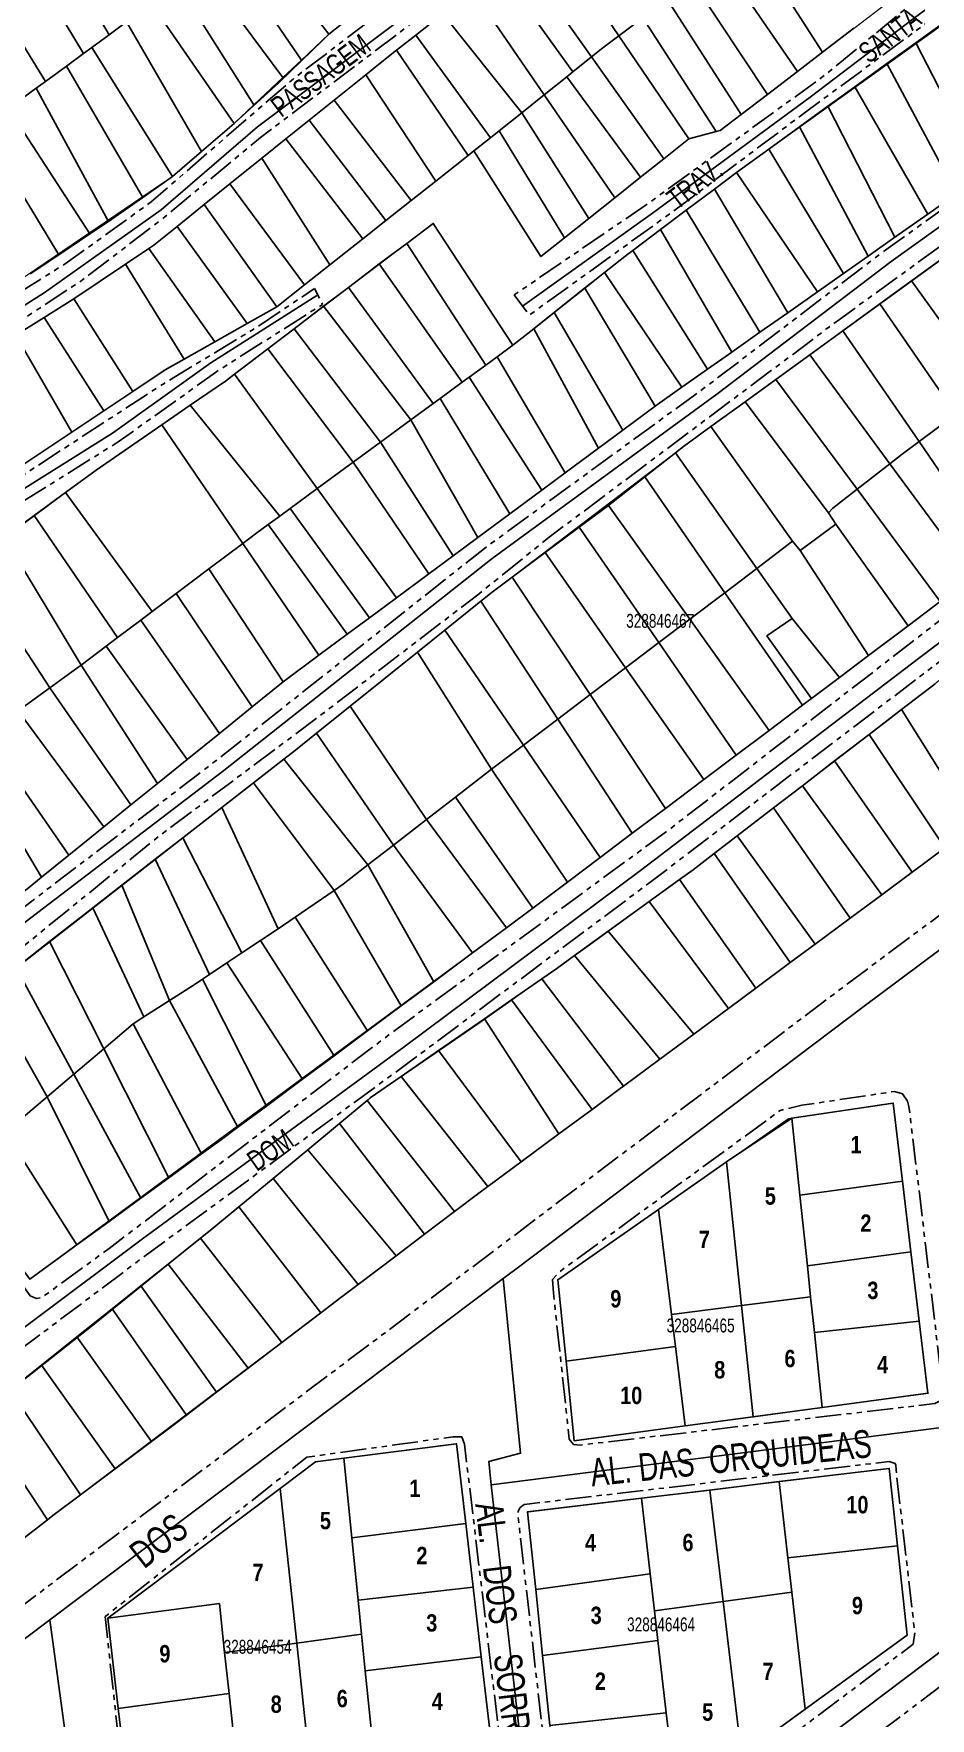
# Model space of a CAD drawing. Extents: x 204381 to 207261, y 4847713 to 4851061.
# Drawn here: x 206663.2 to 206792.2, y 4848224.3 to 4848467 of the extents above; entities that cross this region are included whole.
import ezdxf
from ezdxf.enums import TextEntityAlignment as Align

# ---------------------------------------------------------------- set-up
doc = ezdxf.new("R2010")
doc.units = 0
doc.header["$LTSCALE"] = 1.5
doc.header["$MEASUREMENT"] = 0
doc.linetypes.add('PHANTOMX2', pattern=[5, 2.5, -0.5, 0.5, -0.5, 0.5, -0.5])
for name, color, linetype in [('CD-MALHA-LOTES', 40, 'CONTINUOUS'), ('CD_TXT_QUADRA', 7, 'CONTINUOUS'), ('RU-QUADRAS', 210, 'CONTINUOUS'), ('SV-EIXO-RUA-N-PAV', 6, 'CONTINUOUS'), ('SV-RUA-NAO-PAV-S-GUIA-C-GUIA', 7, 'PHANTOMX2'), ('SV-TXT-RUA-N-PAV-S-GUIA-C-GUIA', 7, 'CONTINUOUS'), ('Th_NmrPort', 7, 'CONTINUOUS')]:
    doc.layers.add(name, color=color, linetype=linetype)
doc.styles.add('3288-46-2D_TXT$0$ARIAL', font='ARIAL.TTF')
doc.styles.add('ARIAL', font='ARIAL.TTF')
doc.styles.get("Standard").update_dxf_attribs({"font": 'swisscbo.ttf'})

msp = doc.modelspace()

# ---------------------------------------------------------------- linework, layer by layer
at = {"layer": 'CD-MALHA-LOTES'}
for points in [[(206663.23, 4848485.21), (206674.02, 4848466.8)], [(206659.36, 4848482.37), (206670.36, 4848464.12)], [(206705.68, 4848466.9), (206694.4, 4848481.57)], [(206737.2, 4848481.73), (206747.43, 4848466.66)], [(206776.75, 4848464.29), (206766.2, 4848480.66)], [(206653.73, 4848478.25), (206664.85, 4848460.08)], [(206690.9, 4848479.04), (206701.72, 4848463.17)], [(206732.98, 4848478.47), (206743.49, 4848463.64)], [(206687.33, 4848476.46), (206699.04, 4848460.64)], [(206730.2, 4848476.27), (206740.79, 4848461.47)], [(206762.08, 4848477.59), (206773.13, 4848461.53)], [(206694.86, 4848456.7), (206683.97, 4848474.03)], [(206726.36, 4848473.24), (206736.67, 4848458.18)], [(206768.82, 4848458.23), (206758.01, 4848474.55)], [(206680.11, 4848471.25), (206692.02, 4848454.01)], [(206710.46, 4848470.69), (206705.68, 4848466.9)], [(206754.43, 4848471.88), (206765.01, 4848455.33)], [(206674.02, 4848466.8), (206676.55, 4848468.66)], [(206676.55, 4848468.66), (206687.32, 4848449.98)], [(206718.18, 4848466.77), (206722.05, 4848469.83)], [(206722.05, 4848469.83), (206733.42, 4848455.58)], [(206747.43, 4848466.66), (206750.88, 4848469.23)], [(206761.43, 4848452.87), (206750.88, 4848469.23)], [(206790.15, 4848465.66), (206793.81, 4848468.31)], [(206671.54, 4848464.98), (206674.02, 4848466.8)], [(206705.68, 4848466.9), (206701.72, 4848463.17)], [(206715.4, 4848464.57), (206718.18, 4848466.77)], [(206718.18, 4848466.77), (206728.92, 4848451.98)], [(206747.43, 4848466.66), (206745.12, 4848464.94), (206743.49, 4848463.64)], [(206747.43, 4848466.66), (206757.51, 4848451.83)], [(206781.26, 4848467.74), (206776.75, 4848464.29)], [(206786.01, 4848462.66), (206790.15, 4848465.66)], [(206790.15, 4848465.66), (206799.92, 4848446.72)], [(206667.88, 4848462.3), (206670.36, 4848464.12)], [(206670.36, 4848464.12), (206671.54, 4848464.98)], [(206671.54, 4848464.98), (206683.13, 4848446.39)], [(206701.72, 4848463.17), (206699.04, 4848460.64)], [(206715.4, 4848464.57), (206712.57, 4848462.34), (206710.97, 4848461.05)], [(206715.4, 4848464.57), (206725.7, 4848449.42)], [(206740.79, 4848461.47), (206743.49, 4848463.64)], [(206743.49, 4848463.64), (206753.9, 4848448.95)], [(206776.75, 4848464.29), (206773.13, 4848461.53)], [(206664.85, 4848460.08), (206667.88, 4848462.3)], [(206667.88, 4848462.3), (206678.87, 4848443.39)], [(206706.44, 4848457.41), (206710.97, 4848461.05)], [(206721.04, 4848445.73), (206710.97, 4848461.05)], [(206736.67, 4848458.18), (206739.9, 4848460.77)], [(206739.9, 4848460.77), (206740.79, 4848461.47)], [(206739.9, 4848460.77), (206750.55, 4848446.29)], [(206773.13, 4848461.53), (206768.82, 4848458.23)], [(206781.39, 4848459.31), (206786.01, 4848462.66)], [(206786.01, 4848462.66), (206796.03, 4848443.89)], [(206659.54, 4848456.19), (206663.54, 4848459.12)], [(206663.54, 4848459.12), (206664.85, 4848460.08)], [(206663.54, 4848459.12), (206673.96, 4848439.92)], [(206699.04, 4848460.64), (206694.86, 4848456.7)], [(206777.52, 4848456.51), (206781.39, 4848459.31)], [(206781.39, 4848459.31), (206791.88, 4848440.97)], [(206659.54, 4848456.19), (206671.24, 4848438.11)], [(206694.86, 4848456.7), (206692.02, 4848454.01)], [(206702.85, 4848454.52), (206706.44, 4848457.41)], [(206717.5, 4848442.92), (206706.44, 4848457.41)], [(206733.42, 4848455.58), (206736.67, 4848458.18)], [(206736.67, 4848458.18), (206746.83, 4848443.34)], [(206768.82, 4848458.23), (206765.01, 4848455.33)], [(206773.41, 4848453.54), (206777.52, 4848456.51)], [(206777.52, 4848456.51), (206787.14, 4848437.63)], [(206692.02, 4848454.01), (206687.32, 4848449.98)], [(206699.48, 4848451.81), (206702.85, 4848454.52)], [(206702.85, 4848454.52), (206713.87, 4848440.05)], [(206730.17, 4848452.98), (206733.42, 4848455.58)], [(206733.42, 4848455.58), (206743.08, 4848440.36)], [(206761.43, 4848452.87), (206761.99, 4848453.02), (206765.01, 4848455.33)], [(206768.99, 4848450.33), (206773.41, 4848453.54)], [(206773.41, 4848453.54), (206783.29, 4848434.92)], [(206655.7, 4848453.38), (206666.77, 4848435.12)], [(206696.01, 4848449.02), (206699.48, 4848451.81)], [(206710.55, 4848437.42), (206699.48, 4848451.81)], [(206726.55, 4848450.09), (206728.92, 4848451.98)], [(206728.92, 4848451.98), (206730.17, 4848452.98)], [(206730.17, 4848452.98), (206739.58, 4848437.57)], [(206757.51, 4848451.83), (206753.9, 4848448.95)], [(206761.43, 4848452.87), (206757.51, 4848451.83)], [(206687.32, 4848449.98), (206683.13, 4848446.39)], [(206691.42, 4848445.33), (206696.01, 4848449.02)], [(206696.01, 4848449.02), (206705.8, 4848433.65)], [(206725.7, 4848449.42), (206721.04, 4848445.73)], [(206726.55, 4848450.09), (206725.7, 4848449.42)], [(206726.55, 4848450.09), (206736.2, 4848434.88), (206739.58, 4848437.57)], [(206753.9, 4848448.95), (206750.55, 4848446.29)], [(206764.35, 4848446.97), (206768.99, 4848450.33)], [(206768.99, 4848450.33), (206779.75, 4848432.42)], [(206683.13, 4848446.39), (206678.87, 4848443.39)], [(206750.55, 4848446.29), (206746.83, 4848443.34)], [(206761.16, 4848444.57), (206764.35, 4848446.97)], [(206764.35, 4848446.97), (206775.99, 4848429.77)], [(206687.71, 4848442.34), (206691.42, 4848445.33)], [(206702.16, 4848430.77), (206691.42, 4848445.33)], [(206721.04, 4848445.73), (206717.5, 4848442.92)], [(206757.1, 4848441.52), (206761.16, 4848444.57)], [(206761.16, 4848444.57), (206771.73, 4848426.77)], [(206796.03, 4848443.89), (206791.88, 4848440.97)], [(206678.87, 4848443.39), (206673.96, 4848439.92)], [(206683.81, 4848439.2), (206687.71, 4848442.34)], [(206687.71, 4848442.34), (206698.17, 4848427.61)], [(206717.5, 4848442.92), (206713.87, 4848440.05)], [(206746.83, 4848443.34), (206743.08, 4848440.36)], [(206753.41, 4848438.74), (206757.1, 4848441.52)], [(206757.1, 4848441.52), (206767.71, 4848423.94)], [(206673.96, 4848439.92), (206671.24, 4848438.11)], [(206679.74, 4848436.02), (206680.44, 4848436.49), (206683.81, 4848439.2)], [(206693.92, 4848425.2), (206683.81, 4848439.2)], [(206713.87, 4848440.05), (206710.55, 4848437.42)], [(206732.17, 4848422.1), (206720.69, 4848439.64), (206716.87, 4848436.76)], [(206743.08, 4848440.36), (206739.58, 4848437.57)], [(206791.88, 4848440.97), (206787.14, 4848437.63)], [(206671.24, 4848438.11), (206666.77, 4848435.12)], [(206710.55, 4848437.42), (206705.8, 4848433.65)], [(206712.92, 4848433.79), (206716.87, 4848436.76)], [(206716.87, 4848436.76), (206728.24, 4848419.21)], [(206749.42, 4848435.74), (206753.41, 4848438.74)], [(206753.41, 4848438.74), (206763.67, 4848421.1)], [(206787.14, 4848437.63), (206783.29, 4848434.92)], [(206666.77, 4848435.12), (206662.68, 4848432.39)], [(206676.39, 4848433.77), (206679.74, 4848436.02)], [(206679.74, 4848436.02), (206689.26, 4848422.57)], [(206749.42, 4848435.74), (206748.51, 4848435.05), (206745.35, 4848432.54)], [(206749.42, 4848435.74), (206760.15, 4848418.62)], [(206783.29, 4848434.92), (206779.75, 4848432.42)], [(206789.56, 4848431.36), (206793.71, 4848434.38)], [(206668.94, 4848428.76), (206676.39, 4848433.77)], [(206676.39, 4848433.77), (206684.82, 4848420.05)], [(206705.8, 4848433.65), (206702.16, 4848430.77)], [(206708.47, 4848430.41), (206711.37, 4848432.62), (206712.92, 4848433.79)], [(206724.86, 4848416.74), (206712.92, 4848433.79)], [(206742.52, 4848430.3), (206745.35, 4848432.54)], [(206745.35, 4848432.54), (206756.48, 4848416.03)], [(206779.75, 4848432.42), (206775.99, 4848429.77)], [(206702.16, 4848430.77), (206698.17, 4848427.61)], [(206704.9, 4848427.69), (206708.47, 4848430.41)], [(206708.47, 4848430.41), (206720.69, 4848413.67)], [(206738.1, 4848426.79), (206742.52, 4848430.3)], [(206742.52, 4848430.3), (206752.63, 4848413.32)], [(206775.99, 4848429.77), (206771.73, 4848426.77)], [(206784.98, 4848428.03), (206789.56, 4848431.36)], [(206789.56, 4848431.36), (206800.79, 4848415.75)], [(206664.69, 4848426.09), (206668.94, 4848428.76)], [(206677.43, 4848415.4), (206668.94, 4848428.76)], [(206698.17, 4848427.61), (206693.92, 4848425.2)], [(206700.66, 4848424.45), (206704.9, 4848427.69)], [(206704.9, 4848427.69), (206717.46, 4848411.31)], [(206735.15, 4848424.46), (206738.1, 4848426.79)], [(206738.1, 4848426.79), (206747.97, 4848409.86)], [(206771.73, 4848426.77), (206767.71, 4848423.94)], [(206779.67, 4848424.17), (206784.98, 4848428.03)], [(206784.98, 4848428.03), (206795.94, 4848412.15)], [(206660.6, 4848423.51), (206664.69, 4848426.09)], [(206664.69, 4848426.09), (206673.25, 4848412.61)], [(206693.92, 4848425.2), (206689.26, 4848422.57)], [(206696.88, 4848421.57), (206700.66, 4848424.45)], [(206700.66, 4848424.45), (206713.09, 4848408.1)], [(206732.17, 4848422.1), (206735.15, 4848424.46)], [(206735.15, 4848424.46), (206744.48, 4848407.27)], [(206660.6, 4848423.51), (206668.68, 4848409.57)], [(206689.26, 4848422.57), (206684.82, 4848420.05)], [(206732.17, 4848422.1), (206729.9, 4848420.43)], [(206767.71, 4848423.94), (206763.67, 4848421.1)], [(206774.91, 4848420.7), (206779.67, 4848424.17)], [(206779.67, 4848424.17), (206790.63, 4848408.19)], [(206684.82, 4848420.05), (206682.11, 4848418.52), (206677.43, 4848415.4)], [(206692.07, 4848417.9), (206696.88, 4848421.57)], [(206696.88, 4848421.57), (206709.16, 4848405.21)], [(206729.9, 4848420.43), (206728.24, 4848419.21)], [(206729.9, 4848420.43), (206739.66, 4848403.7)], [(206763.67, 4848421.1), (206760.15, 4848418.62)], [(206770.02, 4848417.15), (206774.91, 4848420.7)], [(206774.91, 4848420.7), (206786.43, 4848405.01)], [(206692.07, 4848417.9), (206690.78, 4848416.92), (206685.71, 4848413.43)], [(206692.07, 4848417.9), (206704, 4848401.43)], [(206725.85, 4848417.46), (206724.86, 4848416.74)], [(206728.24, 4848419.21), (206725.85, 4848417.46)], [(206736.32, 4848401.22), (206725.85, 4848417.46)], [(206760.15, 4848418.62), (206756.48, 4848416.03)], [(206765.58, 4848413.92), (206770.02, 4848417.15)], [(206770.02, 4848417.15), (206781.72, 4848401.32)], [(206677.43, 4848415.4), (206673.25, 4848412.61)], [(206724.86, 4848416.74), (206721.68, 4848414.4)], [(206756.48, 4848416.03), (206752.63, 4848413.32)], [(206673.25, 4848412.61), (206668.68, 4848409.57)], [(206681.63, 4848410.62), (206685.71, 4848413.43)], [(206685.71, 4848413.43), (206698.59, 4848397.46)], [(206720.69, 4848413.67), (206717.46, 4848411.31)], [(206721.68, 4848414.4), (206720.69, 4848413.67)], [(206721.68, 4848414.4), (206731.73, 4848397.81)], [(206752.63, 4848413.32), (206747.97, 4848409.86)], [(206760.67, 4848410.35), (206765.58, 4848413.92)], [(206777.6, 4848397.95), (206765.58, 4848413.92)], [(206667.74, 4848400.86), (206672.15, 4848404.1), (206681.63, 4848410.62)], [(206681.63, 4848410.62), (206693.27, 4848393.52)], [(206717.46, 4848411.31), (206713.09, 4848408.1)], [(206717.46, 4848411.31), (206727.13, 4848394.39)], [(206747.97, 4848409.86), (206744.48, 4848407.27)], [(206755.58, 4848406.58), (206756.71, 4848407.47), (206760.67, 4848410.35)], [(206760.67, 4848410.35), (206772.43, 4848393.83)], [(206795.94, 4848412.15), (206790.63, 4848408.19)], [(206668.68, 4848409.57), (206659.87, 4848403.7)], [(206713.09, 4848408.1), (206709.16, 4848405.21)], [(206713.09, 4848408.1), (206723.54, 4848391.73)], [(206790.63, 4848408.19), (206788.18, 4848406.38), (206786.43, 4848405.01)], [(206790.63, 4848408.19), (206802.09, 4848391.47)], [(206709.16, 4848405.21), (206704, 4848401.43)], [(206709.16, 4848405.21), (206720.05, 4848389.14)], [(206744.48, 4848407.27), (206739.66, 4848403.7)], [(206751.14, 4848403.1), (206755.58, 4848406.58)], [(206767.29, 4848389.93), (206755.58, 4848406.58)], [(206786.43, 4848405.01), (206781.72, 4848401.32)], [(206786.43, 4848405.01), (206798.41, 4848388.7)], [(206739.66, 4848403.7), (206736.32, 4848401.22)], [(206745.92, 4848399.01), (206751.14, 4848403.1)], [(206751.14, 4848403.1), (206762.65, 4848386.42)], [(206663.24, 4848397.54), (206667.74, 4848400.86)], [(206667.74, 4848400.86), (206680.23, 4848383.72)], [(206704, 4848401.43), (206700.08, 4848398.56)], [(206704, 4848401.43), (206715.41, 4848385.69)], [(206736.32, 4848401.22), (206731.73, 4848397.81)], [(206781.72, 4848401.32), (206778.23, 4848398.59), (206777.6, 4848397.95)], [(206781.72, 4848401.32), (206793.68, 4848385.14)], [(206700.08, 4848398.56), (206698.59, 4848397.46)], [(206700.08, 4848398.56), (206711.5, 4848382.8)], [(206731.73, 4848397.81), (206727.13, 4848394.39)], [(206741.71, 4848395.86), (206745.92, 4848399.01)], [(206745.92, 4848399.01), (206757.62, 4848382.61)], [(206777.6, 4848397.95), (206778.67, 4848396.3)], [(206658.98, 4848394.4), (206663.24, 4848397.54)], [(206663.24, 4848397.54), (206675.22, 4848379.95)], [(206696.91, 4848396.23), (206695.31, 4848395.05), (206693.27, 4848393.52)], [(206698.59, 4848397.46), (206696.91, 4848396.23)], [(206696.91, 4848396.23), (206708.32, 4848380.43)], [(206736.82, 4848392.21), (206741.71, 4848395.86)], [(206741.71, 4848395.86), (206753.16, 4848379.23)], [(206778.67, 4848396.3), (206773.5, 4848392.51)], [(206778.67, 4848396.3), (206789.04, 4848381.64)], [(206658.98, 4848394.4), (206669.98, 4848376.01)], [(206693.27, 4848393.52), (206688.39, 4848389.85)], [(206693.27, 4848393.52), (206704.24, 4848377.41)], [(206727.13, 4848394.39), (206723.54, 4848391.73)], [(206772.43, 4848393.83), (206767.29, 4848389.93)], [(206773.5, 4848392.51), (206772.43, 4848393.83)], [(206653.81, 4848390.59), (206665.51, 4848372.72)], [(206723.54, 4848391.73), (206720.05, 4848389.14)], [(206732.06, 4848388.65), (206736.82, 4848392.21)], [(206736.82, 4848392.21), (206748.39, 4848375.62)], [(206773.5, 4848392.51), (206783.37, 4848377.37)], [(206688.39, 4848389.85), (206683.66, 4848386.3)], [(206688.39, 4848389.85), (206699.08, 4848373.58)], [(206720.05, 4848389.14), (206715.41, 4848385.69)], [(206732.06, 4848388.65), (206729.15, 4848386.48), (206727.55, 4848385.19)], [(206732.06, 4848388.65), (206743.27, 4848371.74)], [(206767.29, 4848389.93), (206762.65, 4848386.42)], [(206772.37, 4848382.69), (206767.29, 4848389.93)], [(206680.23, 4848383.72), (206683.66, 4848386.3)], [(206683.66, 4848386.3), (206694.64, 4848369.98)], [(206715.41, 4848385.69), (206711.5, 4848382.8)], [(206762.65, 4848386.42), (206757.62, 4848382.61)], [(206762.65, 4848386.42), (206773.84, 4848370.2)], [(206680.23, 4848383.72), (206678.57, 4848382.47)], [(206722.35, 4848381.01), (206727.55, 4848385.19)], [(206727.55, 4848385.19), (206738.62, 4848368.21)], [(206793.68, 4848385.14), (206789.04, 4848381.64)], [(206678.57, 4848382.47), (206675.22, 4848379.95)], [(206678.57, 4848382.47), (206689.91, 4848366.16)], [(206711.5, 4848382.8), (206708.32, 4848380.43)], [(206718.42, 4848377.86), (206722.35, 4848381.01)], [(206722.35, 4848381.01), (206733.66, 4848364.45)], [(206757.62, 4848382.61), (206753.16, 4848379.23)], [(206757.62, 4848382.61), (206769.04, 4848366.58)], [(206775.17, 4848371.2), (206768.73, 4848380.21), (206772.37, 4848382.69)], [(206772.37, 4848382.69), (206779.17, 4848374.22)], [(206789.04, 4848381.64), (206783.37, 4848377.37)], [(206673.6, 4848378.74), (206669.98, 4848376.01)], [(206675.22, 4848379.95), (206673.6, 4848378.74)], [(206673.6, 4848378.74), (206685.28, 4848362.41)], [(206708.32, 4848380.43), (206704.24, 4848377.41)], [(206753.16, 4848379.23), (206748.39, 4848375.62)], [(206753.16, 4848379.23), (206764.31, 4848363.02)], [(206669.98, 4848376.01), (206668.66, 4848375.02), (206665.51, 4848372.72)], [(206669.98, 4848376.01), (206681.01, 4848358.95)], [(206704.24, 4848377.41), (206699.08, 4848373.58)], [(206708.75, 4848370.08), (206718.42, 4848377.86)], [(206718.42, 4848377.86), (206729.08, 4848360.98)], [(206783.37, 4848377.37), (206779.17, 4848374.22)], [(206699.08, 4848373.58), (206694.64, 4848369.98)], [(206748.39, 4848375.62), (206743.27, 4848371.74)], [(206748.39, 4848375.62), (206759.63, 4848359.49)], [(206779.17, 4848374.22), (206775.17, 4848371.2)], [(206665.51, 4848372.72), (206660.94, 4848369.39)], [(206665.51, 4848372.72), (206677.15, 4848355.84)], [(206743.27, 4848371.74), (206738.62, 4848368.21)], [(206743.27, 4848371.74), (206754.13, 4848355.35)], [(206775.17, 4848371.2), (206773.84, 4848370.2)], [(206788.11, 4848369.6), (206792.94, 4848373.31)], [(206660.94, 4848369.39), (206673.28, 4848352.7)], [(206694.64, 4848369.98), (206689.91, 4848366.16)], [(206703.9, 4848366.19), (206708.75, 4848370.08)], [(206708.75, 4848370.08), (206719.72, 4848353.74)], [(206773.84, 4848370.2), (206769.04, 4848366.58)], [(206783.46, 4848366.02), (206788.11, 4848369.6)], [(206788.11, 4848369.6), (206798.58, 4848352.89)], [(206689.91, 4848366.16), (206685.28, 4848362.41)], [(206699.17, 4848362.43), (206700.85, 4848363.74), (206703.9, 4848366.19)], [(206703.9, 4848366.19), (206714.97, 4848350.06)], [(206738.62, 4848368.21), (206733.66, 4848364.45)], [(206738.62, 4848368.21), (206749.35, 4848351.76)], [(206769.04, 4848366.58), (206764.31, 4848363.02)], [(206653.34, 4848363.84), (206664.31, 4848345.45)], [(206656.23, 4848365.95), (206668.25, 4848348.63)], [(206733.66, 4848364.45), (206729.08, 4848360.98)], [(206733.66, 4848364.45), (206744.72, 4848348.27)], [(206778.47, 4848362.18), (206783.46, 4848366.02)], [(206783.46, 4848366.02), (206794.34, 4848349.69)], [(206685.28, 4848362.41), (206681.01, 4848358.95)], [(206694.79, 4848359.03), (206699.17, 4848362.43)], [(206699.17, 4848362.43), (206711.28, 4848347.2)], [(206764.31, 4848363.02), (206759.63, 4848359.49)], [(206773.84, 4848358.62), (206778.47, 4848362.18)], [(206778.47, 4848362.18), (206789.65, 4848346.16)], [(206681.01, 4848358.95), (206677.15, 4848355.84)], [(206690.23, 4848355.48), (206694.79, 4848359.03)], [(206694.79, 4848359.03), (206706.42, 4848343.54)], [(206729.08, 4848360.98), (206723.88, 4848356.96)], [(206729.08, 4848360.98), (206740.03, 4848344.73)], [(206759.63, 4848359.49), (206754.13, 4848355.35)], [(206723.88, 4848356.96), (206719.72, 4848353.74)], [(206723.88, 4848356.96), (206735.02, 4848340.96)], [(206769.68, 4848355.42), (206773.84, 4848358.62)], [(206773.84, 4848358.62), (206785.27, 4848342.92)], [(206677.15, 4848355.84), (206673.28, 4848352.7)], [(206684.64, 4848351.13), (206690.23, 4848355.48)], [(206690.23, 4848355.48), (206698.36, 4848338.01)], [(206754.13, 4848355.35), (206749.35, 4848351.76)], [(206764.43, 4848351.38), (206769.68, 4848355.42)], [(206769.68, 4848355.42), (206780.73, 4848339.55)], [(206673.28, 4848352.7), (206668.25, 4848348.63)], [(206719.72, 4848353.74), (206714.97, 4848350.06)], [(206719.72, 4848353.74), (206731.22, 4848338.14)], [(206749.35, 4848351.76), (206744.72, 4848348.27)], [(206680.65, 4848348.03), (206684.64, 4848351.13)], [(206684.64, 4848351.13), (206693.15, 4848334.53)], [(206714.97, 4848350.06), (206711.28, 4848347.2)], [(206714.97, 4848350.06), (206726.35, 4848334.52)], [(206761.11, 4848348.83), (206764.43, 4848351.38)], [(206764.43, 4848351.38), (206775.67, 4848335.8)], [(206789.65, 4848346.16), (206791.1, 4848347.23), (206794.34, 4848349.69)], [(206668.25, 4848348.63), (206664.31, 4848345.45)], [(206675.87, 4848344.31), (206680.65, 4848348.03)], [(206680.65, 4848348.03), (206688.47, 4848331.42)], [(206711.28, 4848347.2), (206707.7, 4848344.42), (206706.42, 4848343.54)], [(206711.28, 4848347.2), (206720.78, 4848330.38)], [(206744.72, 4848348.27), (206740.03, 4848344.73)], [(206761.11, 4848348.83), (206758.1, 4848346.51), (206756.16, 4848345.11)], [(206761.11, 4848348.83), (206772.08, 4848333.13)], [(206664.31, 4848345.45), (206662.3, 4848343.82), (206660.28, 4848342.32)], [(206671.66, 4848341.04), (206675.87, 4848344.31)], [(206682.7, 4848327.66), (206675.87, 4848344.31)], [(206740.03, 4848344.73), (206735.02, 4848340.96)], [(206751.79, 4848341.94), (206756.16, 4848345.11)], [(206756.16, 4848345.11), (206767.14, 4848329.47)], [(206789.65, 4848346.16), (206785.27, 4848342.92)], [(206706.42, 4848343.54), (206700.79, 4848339.68)], [(206706.42, 4848343.54), (206716.08, 4848326.89)], [(206745.88, 4848337.65), (206751.79, 4848341.94)], [(206751.79, 4848341.94), (206763.18, 4848326.54)], [(206785.27, 4848342.92), (206780.73, 4848339.55)], [(206665.46, 4848336.16), (206671.66, 4848341.04)], [(206671.66, 4848341.04), (206679.04, 4848325.3)], [(206700.79, 4848339.68), (206698.36, 4848338.01)], [(206700.79, 4848339.68), (206711.23, 4848323.29)], [(206735.02, 4848340.96), (206731.22, 4848338.14)], [(206780.73, 4848339.55), (206775.67, 4848335.8)], [(206698.36, 4848338.01), (206695.81, 4848336.31)], [(206731.22, 4848338.14), (206726.35, 4848334.52)], [(206741.04, 4848334.15), (206745.88, 4848337.65)], [(206745.88, 4848337.65), (206758.2, 4848322.84)], [(206660.63, 4848332.37), (206665.46, 4848336.16)], [(206665.46, 4848336.16), (206673.26, 4848320.7)], [(206693.15, 4848334.53), (206690.96, 4848333.08)], [(206695.81, 4848336.31), (206693.15, 4848334.53)], [(206695.81, 4848336.31), (206706.41, 4848319.71)], [(206726.35, 4848334.52), (206720.78, 4848330.38)], [(206775.67, 4848335.8), (206772.08, 4848333.13)], [(206660.63, 4848332.37), (206668.94, 4848317.04)], [(206690.96, 4848333.08), (206688.47, 4848331.42)], [(206690.96, 4848333.08), (206701.88, 4848316.35)], [(206741.04, 4848334.15), (206738.47, 4848332.28), (206736.34, 4848330.8)], [(206741.04, 4848334.15), (206753.33, 4848319.23)], [(206772.08, 4848333.13), (206767.14, 4848329.47)], [(206682.7, 4848327.66), (206686.55, 4848330.14), (206687.46, 4848330.74)], [(206688.47, 4848331.42), (206687.46, 4848330.74)], [(206687.46, 4848330.74), (206696.67, 4848312.47)], [(206720.78, 4848330.38), (206716.08, 4848326.89)], [(206731.96, 4848327.75), (206736.34, 4848330.8)], [(206736.34, 4848330.8), (206748.1, 4848315.35)], [(206656.48, 4848329.1), (206665.11, 4848313.78)], [(206682.7, 4848327.66), (206679.04, 4848325.3)], [(206692.55, 4848309.41), (206682.7, 4848327.66)], [(206728.06, 4848325.05), (206731.96, 4848327.75)], [(206731.96, 4848327.75), (206743.55, 4848311.98)], [(206767.14, 4848329.47), (206763.18, 4848326.54)], [(206679.04, 4848325.3), (206677.51, 4848324.31)], [(206716.08, 4848326.89), (206711.23, 4848323.29)], [(206721.46, 4848320.46), (206728.06, 4848325.05)], [(206728.06, 4848325.05), (206738.77, 4848308.45)], [(206763.18, 4848326.54), (206758.2, 4848322.84)], [(206677.51, 4848324.31), (206673.26, 4848320.7)], [(206677.51, 4848324.31), (206687.33, 4848305.57)], [(206711.23, 4848323.29), (206706.41, 4848319.71)], [(206758.2, 4848322.84), (206753.33, 4848319.23)], [(206673.26, 4848320.7), (206668.94, 4848317.04)], [(206673.26, 4848320.7), (206682.63, 4848302.14)], [(206716.08, 4848316.72), (206721.46, 4848320.46)], [(206721.46, 4848320.46), (206733.36, 4848304.43)], [(206706.41, 4848319.71), (206701.88, 4848316.35)], [(206753.33, 4848319.23), (206748.1, 4848315.35)], [(206668.94, 4848317.04), (206665.11, 4848313.78)], [(206668.94, 4848317.04), (206678.6, 4848299.2)], [(206701.88, 4848316.35), (206696.67, 4848312.47)], [(206716.08, 4848316.72), (206711.63, 4848313.63), (206711.19, 4848313.26)], [(206716.08, 4848316.72), (206728.53, 4848300.86)], [(206743.55, 4848311.98), (206747.59, 4848314.98), (206748.1, 4848315.35)], [(206665.11, 4848313.78), (206659.12, 4848308.7)], [(206665.11, 4848313.78), (206674.01, 4848295.85)], [(206707.21, 4848309.96), (206711.19, 4848313.26)], [(206711.19, 4848313.26), (206723.77, 4848297.28)], [(206696.67, 4848312.47), (206692.55, 4848309.41)], [(206743.55, 4848311.98), (206738.77, 4848308.45)], [(206659.12, 4848308.7), (206669.4, 4848292.49)], [(206687.33, 4848305.57), (206690.19, 4848307.66), (206692.55, 4848309.41)], [(206702.65, 4848306.18), (206707.21, 4848309.96)], [(206707.21, 4848309.96), (206719.42, 4848293.99)], [(206738.77, 4848308.45), (206733.36, 4848304.43)], [(206687.33, 4848305.57), (206682.63, 4848302.14)], [(206697.62, 4848302.01), (206702.65, 4848306.18)], [(206702.65, 4848306.18), (206715.33, 4848290.89)], [(206733.36, 4848304.43), (206728.53, 4848300.86)], [(206669.4, 4848292.49), (206662.62, 4848287.54), (206651.24, 4848302.73)], [(206682.63, 4848302.14), (206678.6, 4848299.2)], [(206692.7, 4848297.94), (206697.62, 4848302.01)], [(206697.62, 4848302.01), (206709.86, 4848286.75)], [(206723.77, 4848297.28), (206727.24, 4848299.9), (206728.53, 4848300.86)], [(206678.6, 4848299.2), (206674.01, 4848295.85)], [(206674.01, 4848295.85), (206669.4, 4848292.49)], [(206692.7, 4848297.94), (206688.59, 4848294.53), (206687.19, 4848293.41)], [(206692.7, 4848297.94), (206704.5, 4848282.68)], [(206723.77, 4848297.28), (206719.42, 4848293.99)], [(206682.53, 4848289.69), (206687.19, 4848293.41)], [(206687.19, 4848293.41), (206698.89, 4848278.4)], [(206719.42, 4848293.99), (206715.33, 4848290.89)], [(206715.33, 4848290.89), (206709.86, 4848286.75)], [(206678.61, 4848286.56), (206682.53, 4848289.69)], [(206682.53, 4848289.69), (206694.06, 4848274.72)], [(206674.47, 4848283.25), (206678.61, 4848286.56)], [(206678.61, 4848286.56), (206689.5, 4848271.24)], [(206709.86, 4848286.75), (206707.4, 4848284.89), (206704.5, 4848282.68)], [(206669.4, 4848279.2), (206674.47, 4848283.25)], [(206674.47, 4848283.25), (206685.16, 4848267.93)], [(206704.5, 4848282.68), (206698.89, 4848278.4)], [(206664.29, 4848275.13), (206669.4, 4848279.2)], [(206669.4, 4848279.2), (206680.15, 4848264.14)], [(206698.89, 4848278.4), (206694.06, 4848274.72)], [(206659.79, 4848271.53), (206664.29, 4848275.13)], [(206664.29, 4848275.13), (206674.88, 4848260.18)], [(206694.06, 4848274.72), (206689.5, 4848271.24)], [(206659.79, 4848271.53), (206669.91, 4848256.46)], [(206689.5, 4848271.24), (206685.16, 4848267.93)], [(206655.2, 4848267.86), (206665.15, 4848252.86)], [(206685.16, 4848267.93), (206682.17, 4848265.65), (206680.15, 4848264.14)], [(206680.15, 4848264.14), (206674.88, 4848260.18)], [(206674.88, 4848260.18), (206669.91, 4848256.46)], [(206669.91, 4848256.46), (206665.93, 4848253.47), (206665.15, 4848252.86)], [(206665.15, 4848252.86), (206661.51, 4848250.02)]]:
    msp.add_lwpolyline(points, dxfattribs=at)
at = {"layer": 'CD-MALHA-LOTES', "linetype": 'Continuous'}
for points in [[(206786.91, 4848312.9), (206772.32, 4848310.71)], [(206788.26, 4848301.62), (206786.91, 4848312.9)], [(206762.91, 4848304.41), (206772.32, 4848310.71)], [(206772.32, 4848310.71), (206773.48, 4848299.64)], [(206762.91, 4848304.41), (206753.11, 4848297.57)], [(206765.07, 4848283.72), (206762.91, 4848304.41)], [(206773.48, 4848299.64), (206788.26, 4848301.62)], [(206789.47, 4848291.44), (206788.26, 4848301.62)], [(206773.48, 4848299.64), (206774.55, 4848289.43)], [(206753.11, 4848297.57), (206738.62, 4848287.44)], [(206753.11, 4848297.57), (206754.99, 4848282.44)], [(206774.55, 4848289.43), (206789.47, 4848291.44)], [(206790.66, 4848281.49), (206789.47, 4848291.44)], [(206774.55, 4848289.43), (206775.02, 4848284.98)], [(206738.62, 4848287.44), (206739.82, 4848275.71)], [(206754.99, 4848282.44), (206765.07, 4848283.72)], [(206775.02, 4848284.98), (206765.07, 4848283.72)], [(206765.07, 4848283.72), (206766.74, 4848267.7)], [(206775.02, 4848284.98), (206775.56, 4848279.86)], [(206755.56, 4848277.81), (206754.99, 4848282.44)], [(206790.66, 4848281.49), (206775.56, 4848279.86)], [(206791.9, 4848271.08), (206790.66, 4848281.49)], [(206775.56, 4848279.86), (206776.69, 4848269.04)], [(206755.56, 4848277.81), (206739.82, 4848275.71)], [(206756.98, 4848266.39), (206755.56, 4848277.81)], [(206739.82, 4848275.71), (206741, 4848264.25)], [(206766.74, 4848267.7), (206776.69, 4848269.04)], [(206776.69, 4848269.04), (206791.9, 4848271.08)], [(206766.74, 4848267.7), (206756.98, 4848266.39)], [(206741, 4848264.25), (206756.98, 4848266.39)], [(206707.84, 4848261.74), (206703.76, 4848261.22)], [(206724.03, 4848263.81), (206707.84, 4848261.74)], [(206707.84, 4848261.74), (206708.99, 4848250.26)], [(206725.37, 4848252.33), (206724.03, 4848263.81)], [(206703.76, 4848261.22), (206698.67, 4848257.38)], [(206786.34, 4848260.26), (206770.49, 4848258.35)], [(206787.53, 4848249.09), (206786.34, 4848260.26)], [(206698.67, 4848257.38), (206673.83, 4848238.66)], [(206698.67, 4848257.38), (206701.05, 4848235.1)], [(206750.67, 4848255.96), (206760.49, 4848257.14)], [(206770.49, 4848258.35), (206760.49, 4848257.14)], [(206760.49, 4848257.14), (206762.42, 4848241.07)], [(206770.49, 4848258.35), (206771.75, 4848247.39)], [(206750.67, 4848255.96), (206734.28, 4848253.98)], [(206751.92, 4848245.07), (206750.67, 4848255.96)], [(206725.37, 4848252.33), (206708.99, 4848250.26)], [(206726.44, 4848243.13), (206725.37, 4848252.33)], [(206734.28, 4848253.98), (206735.44, 4848242.83)], [(206708.99, 4848250.26), (206709.89, 4848241.25)], [(206771.75, 4848247.39), (206787.53, 4848249.09)], [(206772.31, 4848242.41), (206771.75, 4848247.39)], [(206787.53, 4848249.09), (206788.91, 4848236.22)], [(206735.44, 4848242.83), (206751.92, 4848245.07)], [(206752.54, 4848239.72), (206751.92, 4848245.07)], [(206709.89, 4848241.25), (206726.44, 4848243.13)], [(206727.6, 4848233.13), (206726.44, 4848243.13)], [(206735.44, 4848242.83), (206736.43, 4848233.32)], [(206772.31, 4848242.41), (206762.42, 4848241.07)], [(206774.24, 4848225.56), (206772.31, 4848242.41)], [(206689.9, 4848240.81), (206673.83, 4848238.66)], [(206690.66, 4848233.71), (206689.9, 4848240.81)], [(206710.38, 4848236.36), (206709.89, 4848241.25)], [(206762.42, 4848241.07), (206752.54, 4848239.72)], [(206765.08, 4848218.91), (206762.42, 4848241.07)], [(206673.83, 4848238.66), (206675.35, 4848225.68)], [(206752.54, 4848239.72), (206753.04, 4848235.44)], [(206690.66, 4848233.71), (206701.05, 4848235.1)], [(206701.05, 4848235.1), (206710.38, 4848236.36)], [(206701.05, 4848235.1), (206702.79, 4848218.76)], [(206710.38, 4848236.36), (206710.91, 4848231.08)], [(206753.04, 4848235.44), (206736.43, 4848233.32)], [(206754.24, 4848225.05), (206753.04, 4848235.44)], [(206788.91, 4848236.22), (206774.24, 4848225.56)], [(206691.29, 4848227.82), (206690.66, 4848233.71)], [(206727.6, 4848233.13), (206710.91, 4848231.08)], [(206728.88, 4848222.13), (206727.6, 4848233.13)], [(206736.43, 4848233.32), (206737.49, 4848223.21)], [(206710.91, 4848231.08), (206712.02, 4848219.95)], [(206691.29, 4848227.82), (206675.35, 4848225.68)], [(206692.39, 4848217.42), (206691.29, 4848227.82)], [(206675.35, 4848225.68), (206676.56, 4848215.38)], [(206765.08, 4848218.91), (206774.24, 4848225.56)], [(206737.49, 4848223.21), (206754.24, 4848225.05)], [(206755.64, 4848212.88), (206754.24, 4848225.05)]]:
    msp.add_lwpolyline(points, dxfattribs=at)
at = {"layer": 'RU-QUADRAS', "color": 6, "linetype": 'Continuous', "const_width": 0.18}
for points in [[(206604.62, 4848441.76, -0.014634), (206748.97, 4848545.28), (206769.23, 4848516.86), (206705.68, 4848466.9, -0.023894), (206683.13, 4848446.39), (206654.45, 4848426.89), (206624.57, 4848408.8), (206614.14, 4848428.2)], [(206433.06, 4848228.59), (206442.51, 4848235.74), (206514.09, 4848287.12), (206552.11, 4848315.56), (206595.46, 4848347.14), (206672.15, 4848404.1), (206690.78, 4848416.92), (206720.69, 4848439.64), (206732.17, 4848422.1, -0.012529), (206764.35, 4848446.97), (206821.41, 4848487.93, 0.008875), (206860.86, 4848517.5), (206872.74, 4848500.22, -0.009868), (206752.63, 4848413.32), (206699.08, 4848373.58), (206662.3, 4848343.82), (206634.2, 4848322.9, 0.005913), (206569.19, 4848270.85), (206548.74, 4848255.14, -0.011457), (206491.27, 4848213.88), (206455.34, 4848191.61), (206434.14, 4848222.92)], [(206628.65, 4848403.41), (206668.94, 4848428.76), (206680.44, 4848436.49, -0.007527), (206775.4, 4848511.33), (206796.42, 4848479.3), (206761.99, 4848453.02), (206757.51, 4848451.83), (206736.2, 4848434.88), (206726.55, 4848450.09), (206698.17, 4848427.61), (206682.11, 4848418.52), (206638.24, 4848389.29)], [(206640.89, 4848316.55), (206646.43, 4848321.21), (206700.85, 4848363.74), (206729.15, 4848386.48), (206756.71, 4848407.47), (206821.71, 4848454.64, 0.022357), (206877.47, 4848493.63), (206898.47, 4848463.31), (206839.09, 4848420.38), (206804.67, 4848393.41), (206735.02, 4848340.96), (206662.62, 4848287.54)], [(206484.95, 4848144.72, 0.02766), (206516.6, 4848165.71), (206559.35, 4848198.57), (206601.58, 4848228.7, -0.018771), (206639.21, 4848256.98, -0.033624), (206651.61, 4848264.99, 0.009078), (206711.63, 4848313.63, 0.009992), (206758.1, 4848346.51, 0.005579), (206842, 4848411.9), (206904.5, 4848454.94), (206915.88, 4848438.91), (206896.77, 4848424.33), (206895.31, 4848425.35, 0.003667), (206791.1, 4848347.23), (206727.24, 4848299.9), (206665.93, 4848253.47), (206588, 4848193.51), (206496.47, 4848124.02)]]:
    msp.add_lwpolyline(points, format="xyb", close=True, dxfattribs=at)
for points in [[(206738.62, 4848287.44), (206771.81, 4848310.63), (206786.91, 4848312.9), (206791.9, 4848271.08), (206741, 4848264.25)], [(206673.83, 4848238.66), (206703.76, 4848261.22), (206724.03, 4848263.81), (206728.88, 4848222.13), (206676.56, 4848215.38)], [(206734.28, 4848253.98), (206786.34, 4848260.26), (206788.91, 4848236.22), (206756.99, 4848213.03), (206738.76, 4848211.04)]]:
    msp.add_lwpolyline(points, close=True, dxfattribs=at)
at = {"layer": 'SV-EIXO-RUA-N-PAV', "flags": 128}
for points in [[(206624.97, 4848406.19), (206644.67, 4848416.96), (206664.67, 4848429.64), (206681.5, 4848441.6), (206695.41, 4848453.55), (206716.15, 4848469.16), (206729.56, 4848480.14), (206741.27, 4848489.17), (206752.98, 4848498.93), (206766.4, 4848509.17), (206774.88, 4848516.19), (206774.94, 4848516.25), (206792.14, 4848528.32), (206805.56, 4848538.32), (206812.39, 4848543.2), (206821.41, 4848550.28), (206835.88, 4848560.85)], [(206624.97, 4848406.19), (206644.67, 4848416.96), (206664.67, 4848429.64), (206681.5, 4848441.6), (206695.41, 4848453.55), (206716.15, 4848469.16), (206729.56, 4848480.14), (206741.27, 4848489.17), (206752.98, 4848498.93), (206766.4, 4848509.17), (206774.88, 4848516.19), (206774.94, 4848516.25), (206792.14, 4848528.32), (206805.56, 4848538.32), (206812.39, 4848543.2), (206821.41, 4848550.28), (206835.88, 4848560.85)], [(206733.54, 4848427.73), (206752.26, 4848441.09), (206774.94, 4848457.83), (206789.99, 4848469.27), (206801.97, 4848478.13), (206804.61, 4848480.08), (206821.99, 4848491.95), (206831.52, 4848498.31), (206842.37, 4848505.75)], [(206733.54, 4848427.73), (206752.26, 4848441.09), (206774.94, 4848457.83), (206789.99, 4848469.27), (206801.97, 4848478.13), (206804.61, 4848480.08), (206821.99, 4848491.95), (206831.52, 4848498.31), (206842.37, 4848505.75)], [(206446.56, 4848179.13), (206466.45, 4848193.8), (206494.3, 4848212.04), (206522.63, 4848232.35), (206535.9, 4848241.26), (206551.42, 4848253.43), (206566.96, 4848264.6), (206603.69, 4848293.85), (206631.52, 4848316.12), (206635.98, 4848319.46), (206656.44, 4848334.78), (206690.56, 4848360.81), (206729.15, 4848391.36), (206761.54, 4848415.02), (206786.61, 4848434.14), (206819.65, 4848457.81), (206844.87, 4848474.85), (206854.69, 4848481.77)], [(206446.56, 4848179.13), (206466.45, 4848193.8), (206494.3, 4848212.04), (206522.63, 4848232.35), (206535.9, 4848241.26), (206551.42, 4848253.43), (206566.96, 4848264.6), (206603.69, 4848293.85), (206631.52, 4848316.12), (206635.98, 4848319.46), (206656.44, 4848334.78), (206690.56, 4848360.81), (206729.15, 4848391.36), (206761.54, 4848415.02), (206786.61, 4848434.14), (206819.65, 4848457.81), (206844.87, 4848474.85), (206854.69, 4848481.77)], [(206466.63, 4848138.67), (206477.24, 4848145.35), (206482.51, 4848148.24), (206503.44, 4848162.07), (206519.02, 4848174.39), (206538.94, 4848188.83), (206556.8, 4848201.89), (206582.77, 4848221.49), (206612.97, 4848243.47), (206643.72, 4848266.99), (206663.12, 4848281.55), (206678.84, 4848293.34), (206716.5, 4848320.98), (206750.55, 4848346.42), (206790.54, 4848376.96), (206824.98, 4848402.95), (206858.98, 4848427.16), (206899.58, 4848457.37), (206904.73, 4848461.49)], [(206466.63, 4848138.67), (206477.24, 4848145.35), (206482.51, 4848148.24), (206503.44, 4848162.07), (206519.02, 4848174.39), (206538.94, 4848188.83), (206556.8, 4848201.89), (206582.77, 4848221.49), (206612.97, 4848243.47), (206643.72, 4848266.99), (206663.12, 4848281.55), (206678.84, 4848293.34), (206716.5, 4848320.98), (206750.55, 4848346.42), (206790.54, 4848376.96), (206824.98, 4848402.95), (206858.98, 4848427.16), (206899.58, 4848457.37), (206904.73, 4848461.49)], [(206482.95, 4848103.63), (206502.67, 4848115.26), (206531.98, 4848136.03), (206537.17, 4848140.23), (206557.26, 4848156.48), (206600.3, 4848189.22), (206608.2, 4848195.23), (206661.99, 4848235.8), (206665.5, 4848238.44), (206730.76, 4848287.61), (206732.57, 4848288.97), (206782.73, 4848326.87), (206793.5, 4848334.9), (206859.36, 4848384.03), (206881.07, 4848400.23), (206901.77, 4848416.17), (206921.27, 4848431.18), (206922.29, 4848431.96), (206955.48, 4848457.42)], [(206482.95, 4848103.63), (206502.67, 4848115.26), (206531.98, 4848136.03), (206537.17, 4848140.23), (206557.26, 4848156.48), (206600.3, 4848189.22), (206608.2, 4848195.23), (206661.99, 4848235.8), (206665.5, 4848238.44), (206730.76, 4848287.61), (206732.57, 4848288.97), (206782.73, 4848326.87), (206793.5, 4848334.9), (206859.36, 4848384.03), (206881.07, 4848400.23), (206901.77, 4848416.17), (206921.27, 4848431.18), (206922.29, 4848431.96), (206955.48, 4848457.42)], [(206421.83, 4848221.01), (206427.97, 4848228.5), (206435.12, 4848235.46), (206449.21, 4848246.18), (206471.88, 4848262.26), (206508.72, 4848289.23), (206542.76, 4848314.33), (206550.5, 4848320.09), (206564.37, 4848330.42), (206592.68, 4848350.84), (206598.33, 4848355.11), (206614.84, 4848367.56), (206634.81, 4848382.15), (206637.82, 4848384.31), (206647.13, 4848390.98), (206656.93, 4848398.42), (206674.5, 4848409.41), (206688.69, 4848419.55), (206703.93, 4848429.23)], [(206421.83, 4848221.01), (206427.97, 4848228.5), (206435.12, 4848235.46), (206449.21, 4848246.18), (206471.88, 4848262.26), (206508.72, 4848289.23), (206542.76, 4848314.33), (206550.5, 4848320.09), (206564.37, 4848330.42), (206592.68, 4848350.84), (206598.33, 4848355.11), (206614.84, 4848367.56), (206634.81, 4848382.15), (206637.82, 4848384.31), (206647.13, 4848390.98), (206656.93, 4848398.42), (206674.5, 4848409.41), (206688.69, 4848419.55), (206703.93, 4848429.23)], [(206543.42, 4848060.09), (206553.28, 4848053.85), (206564.39, 4848060.74), (206604.64, 4848091.13), (206670.08, 4848140.53), (206734.54, 4848189.2), (206797.75, 4848236.92), (206861.14, 4848284.77), (206926.65, 4848334.23), (206955.48, 4848355.99)], [(206543.42, 4848060.09), (206553.28, 4848053.85), (206564.39, 4848060.74), (206604.64, 4848091.13), (206670.08, 4848140.53), (206734.54, 4848189.2), (206797.75, 4848236.92), (206861.14, 4848284.77), (206926.65, 4848334.23), (206955.48, 4848355.99)], [(206730.76, 4848287.61), (206733.26, 4848262.43), (206728.67, 4848261.23), (206729.05, 4848257.89), (206733.65, 4848217.62), (206733.74, 4848216.83), (206732.18, 4848212.81), (206734.54, 4848189.2)], [(206730.76, 4848287.61), (206733.26, 4848262.43), (206728.67, 4848261.23), (206729.05, 4848257.89), (206733.65, 4848217.62), (206733.74, 4848216.83), (206732.18, 4848212.81), (206734.54, 4848189.2)], [(206729.05, 4848257.89), (206798.44, 4848266.75), (206798.55, 4848266.77)], [(206729.05, 4848257.89), (206798.44, 4848266.75), (206798.55, 4848266.77)], [(206665.5, 4848238.44), (206669.1, 4848211.91), (206665.39, 4848210.51), (206665.6, 4848208.4), (206669.61, 4848169.18), (206669.8, 4848167.35), (206667.04, 4848162.4), (206670.08, 4848140.53)], [(206665.5, 4848238.44), (206669.1, 4848211.91), (206665.39, 4848210.51), (206665.6, 4848208.4), (206669.61, 4848169.18), (206669.8, 4848167.35), (206667.04, 4848162.4), (206670.08, 4848140.53)]]:
    msp.add_lwpolyline(points, dxfattribs=at)
at = {"layer": 'SV-RUA-NAO-PAV-S-GUIA-C-GUIA', "flags": 128}
for points in [[(206447.86, 4848189.92), (206450.86, 4848188.53), (206454.95, 4848189), (206493.28, 4848213.54), (206521.57, 4848233.83), (206534.69, 4848243.15), (206550.35, 4848255.03), (206565.87, 4848266.05), (206602.55, 4848295.27), (206630.4, 4848317.56), (206655.34, 4848336.23), (206689.45, 4848362.24), (206728.05, 4848392.8), (206760.46, 4848416.48), (206785.53, 4848435.6), (206818.59, 4848459.29), (206843.3, 4848477.1), (206853.12, 4848483.89), (206856.46, 4848479.56), (206838.01, 4848467.93), (206817.46, 4848453.85), (206804.31, 4848444.03), (206779.16, 4848425.81), (206737.39, 4848394.43), (206727.09, 4848386.12), (206703.83, 4848368.28), (206681.35, 4848351.46), (206657.97, 4848332.47), (206639.86, 4848318.68), (206639.32, 4848317.82), (206639.57, 4848317.12), (206662.68, 4848285.14), (206663.59, 4848284.72), (206664.42, 4848284.94), (206674.05, 4848291.96), (206714.73, 4848323.06), (206754.51, 4848352.19), (206796.06, 4848384.31), (206841.32, 4848418.41), (206877.57, 4848444.46), (206896.57, 4848458.41), (206899.93, 4848462.33), (206899.88, 4848464.74), (206884.89, 4848486.56), (206860.44, 4848521.95), (206852.46, 4848533.46), (206835.22, 4848558.37), (206801.7, 4848533.31), (206778.27, 4848515.78), (206802.66, 4848481.1), (206829.27, 4848498.5), (206841.81, 4848506.76), (206843.06, 4848504.52), (206829.58, 4848495.74), (206802.66, 4848476.59), (206774.1, 4848455.54), (206755.01, 4848441.21), (206734.52, 4848426.42), (206732.34, 4848429.33), (206751.76, 4848442.6), (206777.21, 4848461.1), (206798.52, 4848478.66), (206791.17, 4848491.21), (206775.64, 4848512.67), (206755.46, 4848498.2), (206736.47, 4848483.21), (206715.97, 4848467.23), (206695.8, 4848452), (206681.78, 4848440.36), (206669.95, 4848431.31), (206650.18, 4848418.35), (206627.57, 4848404.99), (206638.2, 4848388.65), (206640.69, 4848389.15), (206653.81, 4848398.27), (206681.7, 4848416.44), (206695.14, 4848424.57), (206703.6, 4848430.24), (206704.74, 4848427.96), (206689.54, 4848418.3), (206675.34, 4848408.15), (206657.82, 4848397.19), (206648.41, 4848389.29), (206635.88, 4848380.73), (206611.68, 4848362.63), (206593.66, 4848349), (206565.82, 4848328.67), (206544.13, 4848312.32), (206507.93, 4848286.21), (206472.75, 4848261.03), (206450.11, 4848244.96), (206436.12, 4848234.32), (206432.11, 4848230.25), (206429.76, 4848224.56), (206430.13, 4848219.98)], [(206447.86, 4848189.92), (206450.86, 4848188.53), (206454.95, 4848189), (206493.28, 4848213.54), (206521.57, 4848233.83), (206534.69, 4848243.15), (206550.35, 4848255.03), (206565.87, 4848266.05), (206602.55, 4848295.27), (206630.4, 4848317.56), (206655.34, 4848336.23), (206689.45, 4848362.24), (206728.05, 4848392.8), (206760.46, 4848416.48), (206785.53, 4848435.6), (206818.59, 4848459.29), (206843.3, 4848477.1), (206853.12, 4848483.89), (206856.46, 4848479.56), (206838.01, 4848467.93), (206817.46, 4848453.85), (206804.31, 4848444.03), (206779.16, 4848425.81), (206737.39, 4848394.43), (206727.09, 4848386.12), (206703.83, 4848368.28), (206681.35, 4848351.46), (206657.97, 4848332.47), (206639.86, 4848318.68), (206639.32, 4848317.82), (206639.57, 4848317.12), (206662.68, 4848285.14), (206663.59, 4848284.72), (206664.42, 4848284.94), (206674.05, 4848291.96), (206714.73, 4848323.06), (206754.51, 4848352.19), (206796.06, 4848384.31), (206841.32, 4848418.41), (206877.57, 4848444.46), (206896.57, 4848458.41), (206899.93, 4848462.33), (206899.88, 4848464.74), (206884.89, 4848486.56), (206860.44, 4848521.95), (206852.46, 4848533.46), (206835.22, 4848558.37), (206801.7, 4848533.31), (206778.27, 4848515.78), (206802.66, 4848481.1), (206829.27, 4848498.5), (206841.81, 4848506.76), (206843.06, 4848504.52), (206829.58, 4848495.74), (206802.66, 4848476.59), (206774.1, 4848455.54), (206755.01, 4848441.21), (206734.52, 4848426.42), (206732.34, 4848429.33), (206751.76, 4848442.6), (206777.21, 4848461.1), (206798.52, 4848478.66), (206791.17, 4848491.21), (206775.64, 4848512.67), (206755.46, 4848498.2), (206736.47, 4848483.21), (206715.97, 4848467.23), (206695.8, 4848452), (206681.78, 4848440.36), (206669.95, 4848431.31), (206650.18, 4848418.35), (206627.57, 4848404.99), (206638.2, 4848388.65), (206640.69, 4848389.15), (206653.81, 4848398.27), (206681.7, 4848416.44), (206695.14, 4848424.57), (206703.6, 4848430.24), (206704.74, 4848427.96), (206689.54, 4848418.3), (206675.34, 4848408.15), (206657.82, 4848397.19), (206648.41, 4848389.29), (206635.88, 4848380.73), (206611.68, 4848362.63), (206593.66, 4848349), (206565.82, 4848328.67), (206544.13, 4848312.32), (206507.93, 4848286.21), (206472.75, 4848261.03), (206450.11, 4848244.96), (206436.12, 4848234.32), (206432.11, 4848230.25), (206429.76, 4848224.56), (206430.13, 4848219.98)], [(206601.82, 4848443.01), (206614.37, 4848425.53), (206621.58, 4848414.6), (206625.84, 4848408.97), (206646.5, 4848420.44), (206668.05, 4848434.03), (206680.08, 4848442.73), (206700.55, 4848460.47), (206717.78, 4848473.63), (206751.03, 4848499.87), (206769.66, 4848515.02), (206770.85, 4848517.75), (206768.51, 4848522.11), (206760.24, 4848533.18), (206750.22, 4848546.58), (206746.91, 4848547.58)], [(206601.82, 4848443.01), (206614.37, 4848425.53), (206621.58, 4848414.6), (206625.84, 4848408.97), (206646.5, 4848420.44), (206668.05, 4848434.03), (206680.08, 4848442.73), (206700.55, 4848460.47), (206717.78, 4848473.63), (206751.03, 4848499.87), (206769.66, 4848515.02), (206770.85, 4848517.75), (206768.51, 4848522.11), (206760.24, 4848533.18), (206750.22, 4848546.58), (206746.91, 4848547.58)], [(206485.76, 4848113.13), (206487.91, 4848112.43), (206491.49, 4848112.61), (206493.88, 4848113.48), (206497.46, 4848115.58), (206500.52, 4848117.97), (206530.15, 4848138.69), (206554.74, 4848159.61), (206605.78, 4848198.42), (206659.58, 4848239), (206730.16, 4848292.17), (206780.32, 4848330.07), (206878.65, 4848403.42), (206910.14, 4848427.67), (206918.84, 4848434.36), (206955.48, 4848462.17)], [(206485.76, 4848113.13), (206487.91, 4848112.43), (206491.49, 4848112.61), (206493.88, 4848113.48), (206497.46, 4848115.58), (206500.52, 4848117.97), (206530.15, 4848138.69), (206554.74, 4848159.61), (206605.78, 4848198.42), (206659.58, 4848239), (206730.16, 4848292.17), (206780.32, 4848330.07), (206878.65, 4848403.42), (206910.14, 4848427.67), (206918.84, 4848434.36), (206955.48, 4848462.17)], [(206918.9, 4848440.9), (206914.8, 4848446.23), (206910.76, 4848451.17), (206904.85, 4848458.36), (206904.26, 4848458.3), (206900.92, 4848455.63), (206860.27, 4848425.38), (206826.28, 4848401.18), (206791.87, 4848375.21), (206751.88, 4848344.67), (206717.81, 4848319.21), (206680.14, 4848291.58), (206645.05, 4848265.24), (206614.29, 4848241.71), (206584.08, 4848219.72), (206558.11, 4848200.13), (206540.24, 4848187.06), (206520.35, 4848172.64), (206504.73, 4848160.29), (206483.73, 4848146.42), (206479.9, 4848143.82), (206476.43, 4848141.22), (206474.11, 4848137.53)], [(206918.9, 4848440.9), (206914.8, 4848446.23), (206910.76, 4848451.17), (206904.85, 4848458.36), (206904.26, 4848458.3), (206900.92, 4848455.63), (206860.27, 4848425.38), (206826.28, 4848401.18), (206791.87, 4848375.21), (206751.88, 4848344.67), (206717.81, 4848319.21), (206680.14, 4848291.58), (206645.05, 4848265.24), (206614.29, 4848241.71), (206584.08, 4848219.72), (206558.11, 4848200.13), (206540.24, 4848187.06), (206520.35, 4848172.64), (206504.73, 4848160.29), (206483.73, 4848146.42), (206479.9, 4848143.82), (206476.43, 4848141.22), (206474.11, 4848137.53)], [(206955.48, 4848350.99), (206907.18, 4848314.53), (206825.77, 4848253.07), (206737.43, 4848186.32), (206610.26, 4848090.27), (206553.27, 4848047.28), (206540.21, 4848057.81), (206533.83, 4848097.8), (206530.51, 4848131.47), (206503.34, 4848112.06), (206500.34, 4848110.26), (206496.6, 4848108.16), (206492.98, 4848105.5), (206491.74, 4848103.03), (206491.28, 4848100.86)], [(206955.48, 4848350.99), (206907.18, 4848314.53), (206825.77, 4848253.07), (206737.43, 4848186.32), (206610.26, 4848090.27), (206553.27, 4848047.28), (206540.21, 4848057.81), (206533.83, 4848097.8), (206530.51, 4848131.47), (206503.34, 4848112.06), (206500.34, 4848110.26), (206496.6, 4848108.16), (206492.98, 4848105.5), (206491.74, 4848103.03), (206491.28, 4848100.86)]]:
    msp.add_lwpolyline(points, dxfattribs=at)
for points in [[(206789.18, 4848312.39), (206788.96, 4848313.15), (206788.25, 4848314.23), (206787.1, 4848314.56), (206773.74, 4848312.58), (206770.65, 4848311.84), (206738.77, 4848288.52), (206737.87, 4848287.46), (206737.99, 4848285.55), (206740.28, 4848264.49), (206740.9, 4848263.7), (206741.85, 4848263.62), (206792.9, 4848269.59), (206793.69, 4848270.01), (206794.05, 4848271.67)], [(206789.18, 4848312.39), (206788.96, 4848313.15), (206788.25, 4848314.23), (206787.1, 4848314.56), (206773.74, 4848312.58), (206770.65, 4848311.84), (206738.77, 4848288.52), (206737.87, 4848287.46), (206737.99, 4848285.55), (206740.28, 4848264.49), (206740.9, 4848263.7), (206741.85, 4848263.62), (206792.9, 4848269.59), (206793.69, 4848270.01), (206794.05, 4848271.67)], [(206725.19, 4848263.75), (206724.81, 4848264.8), (206723.57, 4848264.82), (206702.48, 4848261.87), (206673.45, 4848238.91), (206676.12, 4848214.49), (206676.83, 4848213.91), (206729.25, 4848220.86), (206729.79, 4848221.17), (206730.18, 4848221.88)], [(206725.19, 4848263.75), (206724.81, 4848264.8), (206723.57, 4848264.82), (206702.48, 4848261.87), (206673.45, 4848238.91), (206676.12, 4848214.49), (206676.83, 4848213.91), (206729.25, 4848220.86), (206729.79, 4848221.17), (206730.18, 4848221.88)], [(206787.32, 4848260.06), (206787.3, 4848260.72), (206787.2, 4848260.96), (206786.34, 4848261.25), (206734.6, 4848255.16), (206733.78, 4848255.05), (206733.2, 4848254.61), (206732.92, 4848254.12), (206732.89, 4848253.37), (206737.75, 4848210.9), (206738.51, 4848210.01), (206739.76, 4848209.88), (206757.92, 4848212.03), (206759.95, 4848212.67), (206761.67, 4848213.81), (206789.8, 4848234.94), (206790.02, 4848236.55)], [(206787.32, 4848260.06), (206787.3, 4848260.72), (206787.2, 4848260.96), (206786.34, 4848261.25), (206734.6, 4848255.16), (206733.78, 4848255.05), (206733.2, 4848254.61), (206732.92, 4848254.12), (206732.89, 4848253.37), (206737.75, 4848210.9), (206738.51, 4848210.01), (206739.76, 4848209.88), (206757.92, 4848212.03), (206759.95, 4848212.67), (206761.67, 4848213.81), (206789.8, 4848234.94), (206790.02, 4848236.55)]]:
    msp.add_lwpolyline(points, close=True, dxfattribs=at)

# ---------------------------------------------------------------- texts
at = {"layer": 'CD_TXT_QUADRA', "color": 7, "linetype": 'Continuous', "style": 'ARIAL', "width": 0.7}
for s, p in [('328846467', (206748.47, 4848381.37)), ('328846465', (206754.29, 4848279.85)), ('328846464', (206748.6, 4848236.78)), ('328846454', (206690.51, 4848233.56))]:
    msp.add_text(s, height=2, dxfattribs=at).set_placement(p)
at = {"layer": 'SV-TXT-RUA-N-PAV-S-GUIA-C-GUIA', "width": 0.7}
for s, height, rotation, style, p in [('TRAV.                                SANTA', 3, 37.3452, '3288-46-2D_TXT$0$ARIAL', (206755.82, 4848441.51)), ('PASSAGEM', 3, 37, 'ARIAL', (206698.81, 4848454.81)), ('PASSAGEM', 3, 37, 'ARIAL', (206698.81, 4848454.81)), ('DOM', 3, 35, 'ARIAL', (206695.28, 4848302.95)), ('DOM', 3, 35, 'ARIAL', (206695.28, 4848302.95)), ('AL. DAS  ORQUIDEAS', 4, 6, 'ARIAL', (206743.54, 4848257.66)), ('AL. DAS  ORQUIDEAS', 4, 6, 'ARIAL', (206743.54, 4848257.66)), ('AL.   DOS    SORRISOS', 4, 277, 'ARIAL', (206726.71, 4848255.11)), ('AL.   DOS    SORRISOS', 4, 277, 'ARIAL', (206726.71, 4848255.11)), ('DOS', 4, 38, 'ARIAL', (206679.05, 4848245.68)), ('DOS', 4, 38, 'ARIAL', (206679.05, 4848245.68))]:
    msp.add_text(s, height=height, rotation=rotation, dxfattribs=dict(at, style=style)).set_placement(p)
at = {"layer": 'Th_NmrPort', "color": 1}
for s, p in [('1', (206780.76, 4848306.91)), ('5', (206768.42, 4848299.5)), ('2', (206782.18, 4848295.6)), ('7', (206758.92, 4848293.25)), ('9', (206746.18, 4848284.7)), ('3', (206783.19, 4848285.91)), ('6', (206771.25, 4848276.09)), ('4', (206784.6, 4848275.21)), ('8', (206761.14, 4848274.47)), ('10', (206747.6, 4848270.77)), ('1', (206717.26, 4848257.39)), ('10', (206780.16, 4848255.03)), ('5', (206704.37, 4848252.74)), ('4', (206742.54, 4848249.58)), ('6', (206756.57, 4848249.58)), ('2', (206718.27, 4848247.7)), ('7', (206694.66, 4848245.27)), ('3', (206743.35, 4848239.09)), ('9', (206780.96, 4848240.5)), ('3', (206719.68, 4848238)), ('9', (206681.26, 4848233.56)), ('2', (206743.96, 4848229.6)), ('7', (206768.1, 4848231.01)), ('6', (206706.79, 4848227.1)), ('4', (206720.49, 4848226.7)), ('8', (206697.29, 4848226.29)), ('5', (206759.4, 4848225.15))]:
    msp.add_text(s, height=2.5, dxfattribs=at).set_placement(p, align=Align.MIDDLE_LEFT)

doc.saveas('drawing.dxf')
